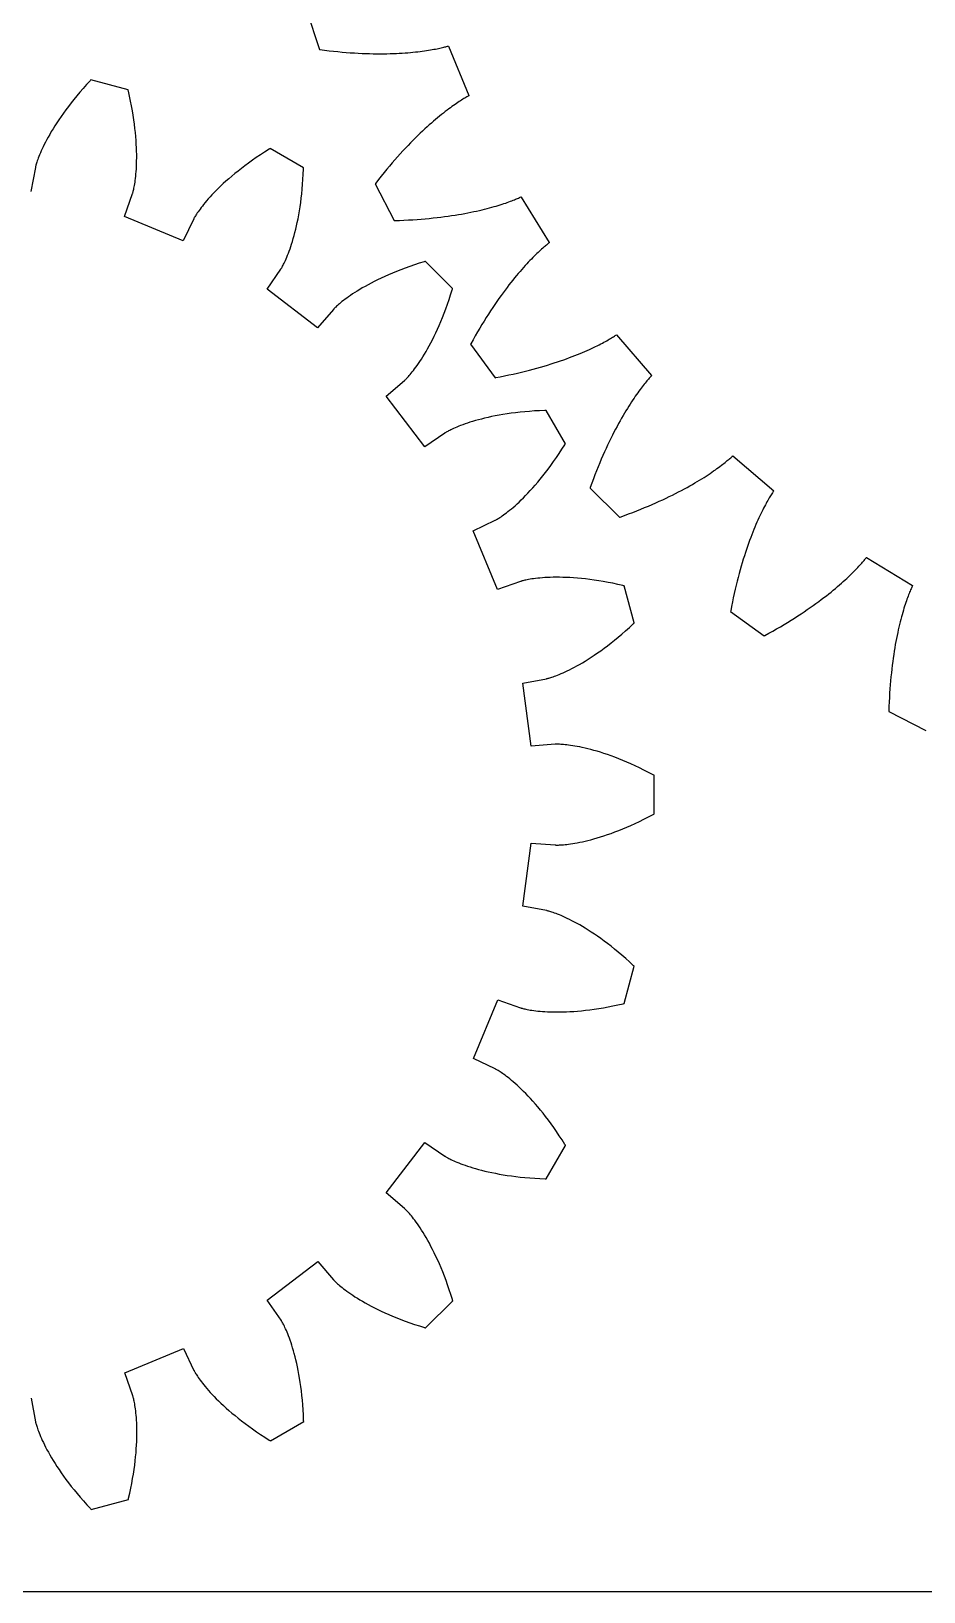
# Model space of a CAD drawing. Extents: x 0 to 209, y 27 to 297.
# Drawn here: x 52.6 to 104.8, y 26.8 to 118.1 of the extents above; entities that cross this region are included whole.
import ezdxf

# ---------------------------------------------------------------- set-up
doc = ezdxf.new("R2010")
doc.units = 0
doc.layers.add('BoundingBox', color=7, linetype='CONTINUOUS')
doc.layers.add('Gears', color=7, linetype='CONTINUOUS')

msp = doc.modelspace()

# ---------------------------------------------------------------- linework, layer by layer
at = {"layer": 'BoundingBox', "color": 7}
msp.add_lwpolyline([(0.350749, 296.646874), (209.200745, 296.646874), (209.200745, 26.79689), (0.350749, 26.79689)], close=True, dxfattribs=at)
at = {"layer": 'Gears', "color": 7}
for points in [[(68.66595, 119.28722), (69.418875, 116.989031), (69.419139, 116.989012), (69.420198, 116.988747), (69.453929, 116.983747), (69.721169, 116.950346), (69.983892, 116.919847), (70.242086, 116.892048), (70.495814, 116.867044), (70.745014, 116.844634), (70.989735, 116.824738), (71.229736, 116.807249), (71.465257, 116.792141), (71.695987, 116.77915), (71.922106, 116.768249), (72.143609, 116.759253), (72.36038, 116.752242), (72.57248, 116.748246), (72.779776, 116.74613), (72.982386, 116.745601), (73.180117, 116.746394), (73.373163, 116.749384), (73.561316, 116.753379), (73.74472, 116.759385), (73.923361, 116.766397), (74.097102, 116.774387), (74.26602, 116.784389), (74.430091, 116.795184), (74.58927, 116.807169), (74.743659, 116.82016), (74.893138, 116.833971), (75.037762, 116.848576), (75.177528, 116.863869), (75.31232, 116.879877), (75.44231, 116.896572), (75.567484, 116.913585), (75.687738, 116.931179), (75.803106, 116.94888), (75.913663, 116.966978), (76.019266, 116.984969), (76.120109, 117.003278), (76.21606, 117.021376), (76.30718, 117.039579), (76.393461, 117.057491), (76.475011, 117.075192), (76.55165, 117.092496), (76.623558, 117.109297), (76.69068, 117.125701), (76.753008, 117.141391), (76.81065, 117.156604), (76.863379, 117.171104), (76.911531, 117.184703), (76.955039, 117.197297), (76.964035, 117.190312), (78.169921, 114.301922), (78.168862, 114.290413), (78.129111, 114.268823), (78.085431, 114.244613), (78.037912, 114.217515), (77.986342, 114.187813), (77.931002, 114.155113), (77.872003, 114.119513), (77.809053, 114.081114), (77.742563, 114.039413), (77.672412, 113.994614), (77.598654, 113.946714), (77.521292, 113.895514), (77.440502, 113.840915), (77.356213, 113.783013), (77.268663, 113.721715), (77.177792, 113.656812), (77.083534, 113.588315), (76.986064, 113.516213), (76.88544, 113.440412), (76.781729, 113.360715), (76.675038, 113.277313), (76.565305, 113.190013), (76.452651, 113.098714), (76.337253, 113.003514), (76.218862, 112.904213), (76.097836, 112.800743), (75.97412, 112.693195), (75.847887, 112.581493), (75.718948, 112.465415), (75.587722, 112.345003), (75.453915, 112.220255), (75.317821, 112.091183), (75.17955, 111.957523), (75.038924, 111.819353), (74.896244, 111.676655), (74.751441, 111.529264), (74.604631, 111.377213), (74.456002, 111.220452), (74.305366, 111.059054), (74.153136, 110.892753), (73.999011, 110.721544), (73.843356, 110.545633), (73.686162, 110.364684), (73.527428, 110.178714), (73.36727, 109.987775), (73.205814, 109.791925), (73.043045, 109.590855), (72.879209, 109.384683), (72.714183, 109.173363), (72.693466, 109.146664), (72.692937, 109.14587), (72.6928, 109.145606), (73.798316, 106.992644), (73.798581, 106.992514), (73.799639, 106.992525), (73.83363, 106.993583), (74.102846, 107.001573), (74.367102, 107.012368), (74.626552, 107.025068), (74.881147, 107.039779), (75.130874, 107.056289), (75.375556, 107.074598), (75.615493, 107.094707), (75.850316, 107.116508), (76.080255, 107.139712), (76.305315, 107.164398), (76.525366, 107.190512), (76.740417, 107.218013), (76.950623, 107.246511), (77.15576, 107.276412), (77.35593, 107.307212), (77.551018, 107.339012), (77.741261, 107.371813), (77.926409, 107.405312), (78.106699, 107.439512), (78.28189, 107.474413), (78.45216, 107.509811), (78.617437, 107.545612), (78.777777, 107.581712), (78.933127, 107.618211), (79.083543, 107.655012), (79.228953, 107.691911), (79.369587, 107.728812), (79.50522, 107.765812), (79.635832, 107.802613), (79.761601, 107.839112), (79.882476, 107.875511), (79.998562, 107.911512), (80.109674, 107.946911), (80.215994, 107.981913), (80.317515, 108.016311), (80.414236, 108.050011), (80.506086, 108.082812), (80.593316, 108.114911), (80.675607, 108.146013), (80.753376, 108.176112), (80.826385, 108.205113), (80.894685, 108.232912), (80.958396, 108.259511), (81.017457, 108.284805), (81.071926, 108.308697), (81.121917, 108.331187), (81.167295, 108.351877), (81.208256, 108.371086), (81.218257, 108.36508), (82.864309, 105.699479), (82.864838, 105.688076), (82.829048, 105.660575), (82.789768, 105.629775), (82.746998, 105.595675), (82.700749, 105.558374), (82.65123, 105.517576), (82.598509, 105.473176), (82.542467, 105.425474), (82.483277, 105.374074), (82.421069, 105.318974), (82.355759, 105.260075), (82.287539, 105.197575), (82.216278, 105.131075), (82.142219, 105.060775), (82.065408, 104.986475), (81.9858, 104.908375), (81.903549, 104.826074), (81.81861, 104.739674), (81.731268, 104.649176), (81.641349, 104.554275), (81.549039, 104.455374), (81.454487, 104.352004), (81.357608, 104.244424), (81.258608, 104.132424), (81.157384, 104.015975), (81.054104, 103.895005), (80.948887, 103.769556), (80.841736, 103.639624), (80.73276, 103.504996), (80.621957, 103.365645), (80.509573, 103.221686), (80.395538, 103.072955), (80.279973, 102.919484), (80.162813, 102.761125), (80.044422, 102.598015), (79.924614, 102.429944), (79.803625, 102.256994), (79.681514, 102.079074), (79.558105, 101.896234), (79.433923, 101.708285), (79.308743, 101.515396), (79.182669, 101.317344), (79.055944, 101.114224), (78.928383, 100.905806), (78.800293, 100.692396), (78.67173, 100.473834), (78.542623, 100.249975), (78.413277, 100.020804), (78.283575, 99.786545), (78.267436, 99.756745), (78.266906, 99.755686), (78.266893, 99.755422), (79.697964, 97.800632), (79.698141, 97.800564), (79.699199, 97.800751), (79.732579, 97.806757), (79.997091, 97.856957), (80.256478, 97.908558), (80.51079, 97.961359), (80.759856, 98.015458), (81.003836, 98.070457), (81.242675, 98.126557), (81.476379, 98.183757), (81.704926, 98.241759), (81.928324, 98.300557), (82.146741, 98.359959), (82.359939, 98.419958), (82.567971, 98.480458), (82.771012, 98.541357), (82.968939, 98.602558), (83.161754, 98.664158), (83.349513, 98.725957), (83.532319, 98.787758), (83.70988, 98.849658), (83.882489, 98.911459), (84.050079, 98.973057), (84.212652, 99.034559), (84.370265, 99.095657), (84.522964, 99.156357), (84.670633, 99.216558), (84.813444, 99.276158), (84.951279, 99.335157), (85.084192, 99.393458), (85.212357, 99.450958), (85.335586, 99.507457), (85.454069, 99.563157), (85.56779, 99.617759), (85.676626, 99.671157), (85.78088, 99.723457), (85.880361, 99.774458), (85.975129, 99.824258), (86.06536, 99.872357), (86.150939, 99.919257), (86.232018, 99.964358), (86.30843, 100.007958), (86.380529, 100.049657), (86.448019, 100.089656), (86.51113, 100.127756), (86.56986, 100.163859), (86.62425, 100.197958), (86.67432, 100.230058), (86.720119, 100.259958), (86.76164, 100.287657), (86.798999, 100.312952), (86.8099, 100.308956), (88.85536, 97.931855), (88.857741, 97.920557), (88.826721, 97.887958), (88.792669, 97.851358), (88.755831, 97.811258), (88.71612, 97.767057), (88.673609, 97.719059), (88.62853, 97.667057), (88.58082, 97.611159), (88.530419, 97.551157), (88.47763, 97.487059), (88.422321, 97.418857), (88.36479, 97.346359), (88.30492, 97.269759), (88.24277, 97.188757), (88.178571, 97.103558), (88.112269, 97.013957), (88.044031, 96.919959), (87.97386, 96.821356), (87.901751, 96.718338), (87.827832, 96.610899), (87.75238, 96.498718), (87.67518, 96.382008), (87.59652, 96.260739), (87.5162, 96.134697), (87.43465, 96.003908), (87.351701, 95.868438), (87.26751, 95.728228), (87.182201, 95.583048), (87.09578, 95.433178), (87.008369, 95.278367), (86.92002, 95.118808), (86.830781, 94.954078), (86.74077, 94.784528), (86.650071, 94.610038), (86.558771, 94.430357), (86.467011, 94.245847), (86.37478, 94.056199), (86.282019, 93.861547), (86.189079, 93.661737), (86.09597, 93.456798), (86.002799, 93.246767), (85.909452, 93.031587), (85.816231, 92.811247), (85.72318, 92.585629), (85.630329, 92.355028), (85.537701, 92.119028), (85.445492, 91.877868), (85.353821, 91.631568), (85.26268, 91.379867), (85.251277, 91.347969), (85.251012, 91.34691), (85.250999, 91.346646), (86.972259, 89.638104), (86.972524, 89.638104), (86.973582, 89.638633), (87.005581, 89.649825), (87.258829, 89.740527), (87.506908, 89.831626), (87.749645, 89.923325), (87.987272, 90.015426), (88.219539, 90.107726), (88.446573, 90.200325), (88.668307, 90.293025), (88.884969, 90.385727), (89.09645, 90.478527), (89.302669, 90.571025), (89.503872, 90.663425), (89.699936, 90.755625), (89.890791, 90.847327), (90.07656, 90.938727), (90.25736, 91.029527), (90.432988, 91.119726), (90.60371, 91.209226), (90.769437, 91.297825), (90.930235, 91.385627), (91.086056, 91.472527), (91.236924, 91.558426), (91.382924, 91.643225), (91.524153, 91.727027), (91.660432, 91.809426), (91.79206, 91.890526), (91.91892, 91.970226), (92.04117, 92.048527), (92.15859, 92.125227), (92.271456, 92.200427), (92.379718, 92.273825), (92.483358, 92.345527), (92.582458, 92.415327), (92.677157, 92.483325), (92.767356, 92.549227), (92.853256, 92.613026), (92.934758, 92.674727), (93.011956, 92.734227), (93.084856, 92.791427), (93.153458, 92.846225), (93.217958, 92.898726), (93.278357, 92.948825), (93.334657, 92.996225), (93.386958, 93.041225), (93.435257, 93.083426), (93.479556, 93.122725), (93.520157, 93.159425), (93.556857, 93.193125), (93.589856, 93.224026), (93.601154, 93.221909), (95.995852, 91.191669), (95.999848, 91.18098), (95.974342, 91.143779), (95.946542, 91.10238), (95.91644, 91.056879), (95.88414, 91.00718), (95.84984, 90.953081), (95.81334, 90.89478), (95.774941, 90.832081), (95.73464, 90.76498), (95.692542, 90.693479), (95.64864, 90.617481), (95.603142, 90.536981), (95.556141, 90.451981), (95.50754, 90.36238), (95.457542, 90.268281), (95.406141, 90.16948), (95.353442, 90.06592), (95.299641, 89.9578), (95.24464, 89.84481), (95.18864, 89.727189), (95.131641, 89.60464), (95.07374, 89.477341), (95.01514, 89.34538), (94.955741, 89.20832), (94.895641, 89.066599), (94.835041, 88.919869), (94.774041, 88.768191), (94.712642, 88.611669), (94.65084, 88.450199), (94.588941, 88.283631), (94.526941, 88.11222), (94.46464, 87.93578), (94.40254, 87.754361), (94.340341, 87.56784), (94.27854, 87.376279), (94.216842, 87.179691), (94.155641, 86.978089), (94.09484, 86.77132), (94.034541, 86.55955), (93.974841, 86.342729), (93.915841, 86.12071), (93.85754, 85.893631), (93.800142, 85.661599), (93.74374, 85.424361), (93.688342, 85.18205), (93.634041, 84.934601), (93.58104, 84.682051), (93.529341, 84.4244), (93.478842, 84.161679), (93.472836, 84.128479), (93.472616, 84.127421), (93.472714, 84.127183), (95.441733, 82.707002), (95.442262, 82.707042), (95.443056, 82.707571), (95.472856, 82.723658), (95.708766, 82.852468), (95.939356, 82.981098), (96.164686, 83.109426), (96.384816, 83.237357), (96.599714, 83.364566), (96.809282, 83.491307), (97.01376, 83.617397), (97.213071, 83.742648), (97.407391, 83.867007), (97.596547, 83.990536), (97.780578, 84.113117), (97.959616, 84.234487), (98.133773, 84.354737), (98.302913, 84.473776), (98.467114, 84.591508), (98.626422, 84.707808), (98.780941, 84.822727), (98.930632, 84.936077), (99.07547, 85.047877), (99.215707, 85.157936), (99.351198, 85.266198), (99.482087, 85.372706), (99.608349, 85.477177), (99.730044, 85.579787), (99.847244, 85.680416), (99.960046, 85.778818), (100.068396, 85.875118), (100.172234, 85.969117), (100.271834, 86.060816), (100.367134, 86.150118), (100.458336, 86.236917), (100.545135, 86.321216), (100.628035, 86.402917), (100.706735, 86.481916), (100.781435, 86.558317), (100.852134, 86.631916), (100.919034, 86.702716), (100.981936, 86.770518), (101.041234, 86.835418), (101.096736, 86.897217), (101.148536, 86.956118), (101.196635, 87.011718), (101.241035, 87.064116), (101.282135, 87.113217), (101.319735, 87.159218), (101.354035, 87.201718), (101.385034, 87.240617), (101.412635, 87.276216), (101.424145, 87.275423), (104.109086, 85.642171), (104.115092, 85.632064), (104.095804, 85.591564), (104.07469, 85.546463), (104.052095, 85.496864), (104.028097, 85.442664), (104.002697, 85.383964), (103.975897, 85.320763), (103.947796, 85.252765), (103.918597, 85.180264), (103.888397, 85.103064), (103.857097, 85.021263), (103.824897, 84.934664), (103.791896, 84.843365), (103.757997, 84.747363), (103.723395, 84.646544), (103.688295, 84.541004), (103.652696, 84.430453), (103.616495, 84.315193), (103.580097, 84.195204), (103.543296, 84.070255), (103.506397, 83.940463), (103.469297, 83.805814), (103.432197, 83.666255), (103.395097, 83.521655), (103.358196, 83.372313), (103.321496, 83.218043), (103.284996, 83.058792), (103.248997, 82.894534), (103.213397, 82.725423), (103.178396, 82.551475), (103.143997, 82.372394), (103.110496, 82.188385), (103.077597, 81.999594), (103.045697, 81.805723), (103.014695, 81.606894), (102.984895, 81.403093), (102.956196, 81.194393), (102.928597, 80.980853), (102.902404, 80.762323), (102.877506, 80.538813), (102.854196, 80.310375), (102.832501, 80.077134), (102.812392, 79.838845), (102.794004, 79.595793), (102.777414, 79.347863), (102.762915, 79.095054), (102.750321, 78.837283), (102.739632, 78.574814), (102.730636, 78.307585), (102.729842, 78.273784), (102.729731, 78.272726), (102.729842, 78.272485), (104.898293, 77.175655)], [(52.558812, 38.129714), (52.816443, 36.737715), (52.819432, 36.724486), (52.823428, 36.703583), (52.830439, 36.675194), (52.839435, 36.63929), (52.851129, 36.595872), (52.86584, 36.544992), (52.883541, 36.486784), (52.904443, 36.421379), (52.928838, 36.348883), (52.956738, 36.269296), (52.988737, 36.182592), (53.024638, 36.089089), (53.065037, 35.988732), (53.109836, 35.88192), (53.159438, 35.768334), (53.213937, 35.648266), (53.273436, 35.522034), (53.338336, 35.389424), (53.408736, 35.250942), (53.484738, 35.1064), (53.566637, 34.955984), (53.654537, 34.800039), (53.748736, 34.638511), (53.849267, 34.471506), (53.956437, 34.299473), (54.070327, 34.122256), (54.191196, 33.940164), (54.319088, 33.753368), (54.454338, 33.561969), (54.596877, 33.366177), (54.747028, 33.166125), (54.904886, 32.962105), (55.070677, 32.754275), (55.244418, 32.542767), (55.426287, 32.327714), (55.616568, 32.10938), (55.815188, 31.888082), (56.022288, 31.663795), (56.048786, 31.63559), (56.062174, 31.621567), (56.069185, 31.614688), (56.07318, 31.611778), (56.073974, 31.611778), (56.074503, 31.611778), (56.075032, 31.611778), (58.247333, 32.194205), (58.247513, 32.194205), (58.247563, 32.194205), (58.247828, 32.194205), (58.248886, 32.199232), (58.251003, 32.208228), (58.256003, 32.227013), (58.263994, 32.264611), (58.331293, 32.562452), (58.392494, 32.853494), (58.447993, 33.137656), (58.497893, 33.41486), (58.542494, 33.684947), (58.582094, 33.947837), (58.616794, 34.203509), (58.646893, 34.451821), (58.672293, 34.692618), (58.693592, 34.925927), (58.710896, 35.15167), (58.724893, 35.369845), (58.734894, 35.580242), (58.741905, 35.782807), (58.745901, 35.977699), (58.746694, 36.164548), (58.745636, 36.343618), (58.741641, 36.51483), (58.734629, 36.678025), (58.726639, 36.83315), (58.716532, 36.980338), (58.704943, 37.119456), (58.692031, 37.250636), (58.678141, 37.373747), (58.66343, 37.488708), (58.648137, 37.595732), (58.632527, 37.694739), (58.616731, 37.78565), (58.601226, 37.86865), (58.586119, 37.943633), (58.571408, 38.010757), (58.557808, 38.069839), (58.545002, 38.121142), (58.533599, 38.164533), (58.523598, 38.200252), (58.515607, 38.228245), (58.509601, 38.248618), (58.504601, 38.261318), (58.031369, 39.595426), (61.471389, 41.020922), (62.08051, 39.743064), (62.086516, 39.731158), (62.096518, 39.712372), (62.11062, 39.686708), (62.128718, 39.654402), (62.151313, 39.615614), (62.178613, 39.570317), (62.210812, 39.518803), (62.247912, 39.461018), (62.290312, 39.397306), (62.338014, 39.327615), (62.391213, 39.252315), (62.450213, 39.171299), (62.515112, 39.084913), (62.586013, 38.993208), (62.663213, 38.896318), (62.746813, 38.79448), (62.837012, 38.687853), (62.933813, 38.576595), (63.037654, 38.460893), (63.148443, 38.341063), (63.266434, 38.217), (63.391754, 38.089074), (63.524453, 37.957364), (63.664872, 37.822136), (63.812843, 37.683627), (63.968783, 37.541916), (64.132582, 37.397374), (64.304492, 37.249974), (64.484623, 37.100088), (64.673083, 36.947953), (64.869753, 36.793595), (65.075184, 36.637411), (65.288972, 36.479508), (65.511654, 36.320149), (65.743024, 36.159547), (65.983154, 35.99794), (66.232373, 35.835486), (66.490554, 35.672502), (66.523452, 35.652129), (66.539856, 35.641546), (66.547847, 35.636519), (66.551842, 35.633873), (66.5529, 35.633873), (66.553429, 35.633873), (66.553958, 35.633873), (68.501498, 36.758617), (68.501548, 36.758617), (68.501477, 36.758617), (68.501488, 36.758617), (68.501376, 36.763644), (68.501112, 36.773698), (68.500847, 36.793013), (68.498731, 36.831801), (68.486533, 37.136892), (68.470235, 37.433913), (68.450338, 37.722785), (68.426843, 38.003402), (68.399943, 38.275791), (68.370043, 38.540003), (68.337343, 38.795935), (68.301944, 39.043426), (68.264244, 39.282768), (68.224543, 39.513564), (68.182744, 39.736238), (68.139342, 39.950365), (68.094543, 40.156158), (68.048643, 40.353643), (68.001743, 40.542767), (67.953943, 40.72353), (67.905744, 40.895959), (67.857344, 41.060239), (67.808843, 41.216105), (67.760644, 41.363875), (67.712743, 41.503416), (67.665444, 41.634835), (67.619044, 41.758104), (67.573843, 41.873383), (67.529842, 41.980751), (67.487443, 42.080155), (67.446742, 42.171648), (67.408044, 42.255574), (67.371643, 42.331668), (67.337543, 42.400168), (67.306042, 42.461155), (67.277342, 42.514865), (67.251837, 42.561167), (67.229532, 42.600061), (67.21072, 42.63197), (67.195427, 42.657105), (67.18413, 42.675097), (67.176139, 42.686209), (66.37379, 43.852493), (69.327591, 46.119707), (70.24674, 45.042959), (70.255736, 45.03264), (70.270023, 45.01703), (70.290132, 44.995863), (70.316034, 44.969352), (70.347935, 44.937655), (70.386035, 44.901063), (70.430435, 44.859576), (70.481235, 44.813274), (70.538536, 44.762765), (70.602634, 44.707758), (70.673534, 44.648862), (70.751634, 44.585865), (70.836634, 44.519269), (70.928934, 44.449075), (71.028634, 44.375468), (71.135764, 44.29866), (71.250455, 44.219152), (71.372836, 44.136761), (71.503024, 44.051856), (71.641126, 43.964756), (71.787195, 43.875564), (71.941404, 43.784363), (72.103594, 43.691467), (72.274234, 43.59717), (72.453056, 43.501761), (72.640314, 43.405162), (72.836016, 43.307874), (73.040116, 43.210164), (73.252904, 43.112056), (73.474236, 43.013764), (73.704304, 42.91555), (73.943046, 42.81776), (74.190466, 42.720658), (74.446715, 42.624376), (74.711785, 42.529153), (74.985716, 42.435173), (75.268354, 42.342754), (75.559915, 42.252161), (75.597015, 42.240783), (75.615509, 42.234698), (75.624505, 42.231788), (75.629505, 42.231788), (75.630564, 42.231523), (75.631093, 42.231311), (75.631622, 42.231153), (77.221723, 43.821695), (77.221652, 43.821695), (77.221413, 43.821695), (77.221149, 43.821695), (77.219032, 43.826722), (77.216042, 43.835718), (77.211042, 43.854239), (77.199744, 43.89136), (77.109145, 44.182852), (77.016644, 44.465479), (76.922744, 44.73935), (76.827346, 45.004356), (76.731045, 45.260526), (76.633845, 45.50807), (76.535944, 45.746698), (76.437845, 45.976727), (76.339446, 46.198103), (76.241344, 46.410723), (76.143445, 46.614981), (76.046044, 46.810614), (75.949445, 46.997833), (75.853946, 47.176665), (75.759646, 47.347268), (75.666846, 47.509431), (75.575644, 47.663578), (75.486345, 47.809628), (75.399146, 47.947634), (75.314244, 48.077836), (75.231845, 48.200232), (75.152144, 48.314902), (75.075545, 48.422085), (75.001946, 48.521807), (74.931646, 48.614093), (74.864944, 48.699104), (74.802045, 48.776891), (74.742945, 48.8478), (74.688044, 48.911802), (74.637445, 48.969217), (74.591246, 49.019911), (74.549746, 49.064308), (74.513046, 49.102514), (74.481346, 49.134396), (74.454845, 49.160326), (74.433652, 49.180434), (74.417962, 49.194986), (74.407961, 49.202923), (73.330962, 50.121848), (75.597372, 53.076257), (76.763901, 52.274096), (76.774987, 52.267084), (76.792979, 52.255575), (76.817982, 52.240467), (76.849883, 52.221576), (76.888983, 52.199166), (76.935282, 52.17366), (76.988882, 52.145058), (77.049881, 52.11356), (77.118382, 52.07946), (77.194582, 52.043059), (77.278383, 52.004358), (77.369982, 51.963761), (77.469384, 51.921358), (77.576762, 51.877459), (77.691922, 51.832159), (77.815332, 51.785961), (77.946782, 51.738658), (78.086291, 51.690761), (78.234003, 51.64266), (78.389983, 51.594159), (78.554183, 51.545859), (78.726583, 51.49766), (78.907442, 51.450059), (79.096603, 51.403259), (79.294061, 51.357259), (79.499833, 51.31256), (79.714122, 51.269258), (79.936681, 51.22746), (80.167533, 51.187658), (80.406812, 51.14996), (80.654403, 51.11466), (80.910232, 51.08206), (81.174482, 51.05226), (81.446873, 51.025559), (81.727561, 51.002064), (82.016412, 50.982458), (82.313484, 50.966557), (82.618532, 50.954465), (82.657233, 50.953407), (82.676521, 50.952878), (82.686522, 50.952613), (82.691523, 50.952552), (82.692581, 50.952542), (82.69311, 50.952491), (82.69364, 50.952433), (83.817989, 52.900372), (83.817725, 52.900637), (83.81746, 52.901166), (83.816931, 52.902224), (83.813941, 52.90622), (83.80894, 52.91421), (83.798754, 52.93072), (83.778355, 52.963719), (83.615244, 53.22183), (83.452832, 53.470851), (83.291093, 53.711069), (83.130443, 53.942479), (82.971013, 54.165041), (82.813083, 54.378769), (82.656794, 54.58408), (82.502394, 54.780851), (82.350224, 54.969261), (82.200284, 55.149291), (82.052903, 55.321109), (81.908293, 55.484939), (81.766474, 55.64076), (81.627935, 55.788829), (81.492794, 55.929089), (81.361034, 56.061831), (81.233063, 56.18705), (81.108973, 56.305009), (80.988935, 56.41578), (80.873275, 56.51947), (80.762094, 56.616369), (80.655385, 56.70657), (80.553613, 56.79007), (80.456812, 56.867371), (80.365013, 56.938369), (80.278515, 57.003269), (80.197513, 57.06217), (80.122212, 57.11537), (80.052513, 57.163069), (79.988714, 57.205371), (79.931014, 57.242471), (79.879314, 57.27457), (79.834113, 57.30187), (79.795214, 57.324465), (79.762712, 57.342668), (79.737207, 57.356559), (79.71821, 57.36656), (79.706303, 57.372566), (78.428252, 57.981267), (79.852742, 61.421757), (81.187044, 60.948778), (81.19985, 60.944783), (81.220249, 60.937771), (81.248247, 60.929781), (81.283948, 60.919488), (81.327448, 60.9079), (81.378647, 60.8952), (81.437848, 60.881309), (81.504848, 60.86681), (81.57985, 60.851623), (81.662749, 60.836118), (81.75375, 60.820428), (81.852648, 60.80503), (81.959638, 60.789737), (82.074718, 60.775026), (82.197818, 60.761532), (82.328877, 60.748726), (82.468088, 60.737614), (82.615209, 60.727216), (82.770448, 60.71822), (82.933627, 60.712214), (83.104728, 60.708219), (83.283877, 60.706102), (83.470848, 60.70716), (83.665698, 60.711155), (83.868379, 60.718167), (84.078699, 60.728168), (84.296829, 60.741662), (84.522508, 60.759071), (84.75594, 60.780476), (84.996708, 60.805982), (85.24498, 60.836084), (85.500668, 60.870781), (85.763597, 60.910482), (86.033618, 60.955183), (86.310758, 61.005282), (86.594868, 61.060784), (86.885949, 61.122082), (87.183799, 61.189482), (87.221399, 61.198478), (87.24029, 61.202473), (87.249286, 61.205463), (87.254286, 61.206257), (87.255345, 61.206522), (87.255874, 61.206723), (87.256403, 61.206831), (87.838293, 63.379351), (87.837764, 63.379616), (87.837235, 63.380145), (87.836441, 63.380939), (87.832446, 63.383929), (87.825434, 63.389935), (87.811332, 63.403243), (87.783133, 63.429842), (87.558713, 63.636973), (87.337323, 63.835604), (87.119063, 64.025673), (86.903922, 64.207484), (86.692393, 64.381273), (86.484434, 64.546934), (86.280432, 64.704723), (86.080293, 64.854824), (85.884483, 64.997353), (85.693102, 65.132573), (85.506282, 65.260412), (85.324201, 65.381094), (85.146893, 65.495034), (84.974742, 65.602092), (84.807854, 65.702652), (84.646233, 65.796754), (84.490282, 65.884654), (84.339943, 65.966553), (84.195343, 66.042454), (84.056712, 66.112653), (83.924172, 66.177452), (83.797891, 66.237052), (83.677831, 66.291554), (83.564283, 66.341052), (83.457301, 66.385653), (83.357053, 66.425954), (83.263653, 66.461954), (83.176951, 66.493854), (83.097351, 66.521853), (83.024752, 66.546141), (82.959353, 66.567043), (82.901152, 66.584638), (82.850453, 66.599243), (82.807053, 66.610938), (82.771051, 66.619934), (82.742651, 66.626945), (82.721961, 66.631946), (82.70897, 66.634062), (81.316862, 66.891301), (81.802372, 70.583241), (83.213591, 70.471751), (83.227085, 70.470957), (83.248278, 70.470164), (83.277477, 70.46937), (83.314577, 70.469105), (83.359477, 70.46937), (83.412277, 70.470428), (83.473078, 70.472545), (83.541576, 70.47654), (83.617977, 70.481541), (83.702078, 70.488526), (83.794079, 70.496516), (83.893679, 70.507126), (84.000917, 70.520223), (84.115889, 70.535727), (84.238378, 70.554116), (84.368288, 70.575706), (84.505787, 70.600497), (84.650559, 70.628697), (84.802538, 70.660698), (84.961846, 70.696697), (85.128259, 70.736998), (85.301778, 70.781496), (85.482168, 70.830597), (85.669416, 70.884498), (85.863377, 70.943498), (86.064098, 71.007598), (86.271238, 71.077197), (86.484709, 71.152497), (86.704567, 71.233396), (86.930526, 71.320497), (87.162637, 71.413797), (87.400508, 71.513498), (87.644237, 71.619807), (87.893567, 71.732837), (88.148366, 71.852918), (88.408349, 71.980138), (88.673617, 72.114747), (88.943918, 72.256837), (88.977917, 72.275146), (88.995115, 72.284142), (89.003105, 72.289142), (89.007101, 72.292132), (89.008159, 72.292661), (89.008688, 72.292926), (89.009217, 72.293166), (89.008953, 74.542207), (89.008424, 74.542471), (89.007894, 74.542691), (89.006836, 74.54322), (89.002841, 74.545337), (88.993845, 74.549332), (88.976753, 74.559333), (88.942653, 74.577642), (88.672413, 74.719623), (88.407124, 74.854222), (88.147054, 74.981352), (87.892162, 75.101322), (87.642832, 75.214413), (87.399193, 75.320571), (87.161232, 75.420272), (86.929135, 75.513471), (86.703122, 75.600471), (86.483275, 75.681471), (86.269624, 75.756671), (86.062524, 75.826172), (85.861813, 75.890373), (85.667773, 75.949171), (85.480544, 76.003072), (85.300174, 76.052073), (85.126624, 76.096671), (84.960225, 76.136872), (84.800892, 76.172773), (84.648863, 76.204772), (84.504083, 76.233072), (84.366603, 76.257784), (84.236663, 76.279294), (84.114203, 76.297683), (83.999313, 76.313293), (83.892022, 76.326205), (83.792325, 76.336815), (83.700324, 76.344805), (83.616223, 76.350811), (83.539825, 76.355812), (83.471224, 76.358802), (83.410422, 76.360918), (83.357524, 76.361977), (83.312722, 76.362506), (83.275622, 76.361977), (83.246423, 76.360918), (83.225124, 76.35986), (83.211736, 76.359331), (81.800517, 76.24747), (81.313996, 79.939241), (82.705996, 80.196861), (82.719198, 80.19985), (82.739995, 80.204851), (82.768395, 80.211863), (82.804294, 80.220858), (82.847693, 80.232553), (82.898594, 80.247264), (82.956794, 80.264964), (83.022194, 80.285867), (83.094695, 80.310261), (83.174295, 80.338262), (83.260994, 80.370261), (83.354495, 80.406162), (83.454835, 80.446561), (83.561663, 80.49136), (83.675233, 80.540962), (83.795304, 80.59536), (83.921544, 80.654862), (84.054143, 80.719762), (84.192634, 80.790162), (84.337173, 80.866061), (84.487594, 80.947862), (84.643524, 81.035762), (84.805054, 81.129961), (84.972065, 81.230493), (85.144094, 81.337662), (85.321315, 81.451541), (85.503393, 81.572411), (85.690205, 81.70031), (85.881604, 81.83556), (86.077393, 81.978091), (86.277434, 82.12825), (86.481465, 82.286111), (86.689295, 82.451891), (86.900785, 82.625632), (87.115854, 82.807512), (87.334185, 82.997782), (87.555475, 83.19641), (87.779775, 83.40351), (87.807975, 83.430011), (87.822183, 83.443425), (87.829194, 83.45041), (87.832184, 83.4534), (87.832978, 83.454194), (87.833507, 83.454723), (87.834036, 83.455252), (87.251596, 85.627563), (87.251066, 85.627733), (87.250537, 85.627793), (87.249479, 85.628053), (87.244478, 85.629111), (87.235482, 85.631228), (87.216485, 85.636228), (87.178883, 85.645224), (86.881023, 85.712524), (86.589994, 85.773724), (86.305813, 85.829223), (86.028633, 85.879224), (85.758554, 85.923923), (85.495654, 85.963523), (85.239984, 85.998125), (84.991683, 86.028224), (84.750865, 86.053624), (84.517585, 86.075029), (84.291834, 86.092333), (84.073635, 86.105933), (83.863233, 86.115934), (83.660684, 86.122945), (83.465765, 86.12694), (83.278914, 86.127734), (83.099833, 86.125618), (82.928624, 86.121622), (82.765434, 86.114637), (82.610293, 86.106647), (82.463113, 86.09654), (82.323985, 86.084951), (82.192815, 86.072039), (82.069705, 86.058149), (81.954743, 86.043438), (81.847714, 86.028145), (81.748715, 86.012535), (81.657814, 85.996739), (81.574915, 85.981234), (81.499914, 85.966127), (81.432813, 85.951416), (81.373713, 85.93771), (81.322415, 85.924905), (81.279013, 85.913501), (81.243313, 85.9035), (81.215315, 85.895509), (81.195021, 85.889503), (81.182215, 85.885508), (79.848104, 85.412277), (78.422614, 88.852308), (79.700475, 89.461418), (79.712381, 89.467424), (79.731193, 89.477425), (79.756804, 89.491528), (79.789102, 89.509731), (79.827903, 89.532326), (79.873202, 89.559626), (79.924704, 89.591725), (79.982502, 89.628825), (80.046203, 89.671225), (80.115902, 89.718926), (80.191203, 89.772126), (80.272202, 89.831126), (80.358604, 89.896025), (80.450304, 89.967026), (80.547202, 90.044226), (80.649024, 90.127824), (80.755662, 90.218026), (80.866914, 90.314924), (80.982603, 90.418765), (81.102433, 90.529554), (81.226512, 90.647545), (81.354443, 90.772865), (81.486134, 90.905575), (81.621373, 91.045986), (81.759872, 91.193955), (81.901612, 91.349895), (82.046122, 91.513696), (82.193532, 91.685596), (82.343413, 91.865734), (82.495562, 92.054205), (82.649912, 92.250875), (82.806103, 92.456284), (82.963994, 92.670086), (83.123363, 92.892765), (83.283962, 93.124125), (83.445572, 93.364255), (83.608034, 93.613495), (83.770994, 93.871676), (83.791287, 93.904574), (83.801897, 93.920978), (83.806898, 93.928969), (83.809015, 93.932964), (83.809544, 93.934022), (83.809808, 93.934551), (83.810073, 93.93508), (82.685332, 95.882623), (82.684803, 95.88267), (82.684273, 95.882602), (82.683215, 95.882612), (82.678214, 95.882501), (82.668213, 95.882236), (82.648925, 95.881707), (82.610224, 95.880649), (82.305136, 95.868557), (82.008125, 95.852259), (81.719256, 95.832468), (81.438636, 95.808973), (81.166234, 95.782174), (80.902035, 95.752273), (80.646095, 95.719674), (80.398607, 95.684273), (80.159265, 95.646572), (79.928477, 95.606874), (79.705785, 95.565072), (79.491665, 95.521673), (79.285875, 95.476874), (79.088385, 95.430974), (78.899255, 95.384074), (78.718516, 95.336274), (78.546055, 95.288072), (78.381797, 95.239574), (78.225925, 95.191073), (78.078155, 95.142774), (77.938625, 95.094773), (77.807185, 95.047473), (77.683926, 95.001073), (77.568666, 94.955872), (77.461266, 94.911872), (77.361865, 94.869472), (77.270367, 94.828774), (77.186465, 94.790174), (77.110365, 94.753672), (77.041864, 94.719573), (76.980865, 94.688172), (76.927165, 94.659473), (76.880866, 94.633887), (76.841966, 94.611583), (76.810066, 94.592692), (76.785063, 94.577399), (76.767071, 94.566101), (76.755879, 94.55909), (75.589598, 93.75673), (73.3224, 96.710528), (74.399129, 97.629688), (74.409422, 97.638683), (74.425032, 97.653077), (74.446225, 97.673185), (74.472726, 97.699194), (74.504426, 97.731095), (74.541025, 97.769195), (74.582626, 97.813594), (74.628925, 97.864394), (74.679426, 97.921695), (74.734425, 97.985793), (74.793327, 98.056693), (74.856327, 98.134695), (74.922925, 98.219695), (74.993127, 98.311995), (75.066827, 98.411695), (75.143627, 98.518815), (75.223127, 98.633504), (75.305526, 98.755884), (75.390425, 98.886085), (75.477526, 99.024185), (75.566826, 99.170245), (75.658025, 99.324455), (75.750925, 99.486634), (75.845226, 99.657285), (75.940626, 99.836114), (76.037226, 100.023365), (76.134526, 100.219064), (76.232226, 100.423164), (76.330326, 100.635955), (76.428526, 100.857284), (76.526726, 101.087355), (76.624527, 101.326094), (76.721626, 101.573514), (76.817926, 101.829773), (76.913126, 102.094833), (77.007127, 102.368754), (77.099525, 102.651405), (77.190126, 102.942965), (77.20153, 102.980065), (77.207536, 102.99856), (77.210526, 103.007556), (77.211584, 103.012556), (77.211849, 103.013615), (77.212058, 103.014144), (77.21224, 103.014673), (75.62169, 104.604774), (75.62116, 104.604705), (75.620631, 104.604464), (75.619573, 104.6042), (75.614572, 104.603141), (75.605577, 104.600151), (75.587082, 104.594145), (75.549982, 104.582848), (75.258483, 104.492246), (74.975844, 104.399745), (74.701974, 104.305847), (74.436983, 104.210447), (74.180814, 104.114146), (73.933272, 104.016846), (73.694642, 103.918947), (73.464613, 103.820848), (73.243212, 103.722447), (73.030604, 103.624347), (72.826364, 103.526546), (72.630713, 103.429145), (72.443493, 103.332546), (72.264654, 103.237047), (72.094074, 103.142747), (71.931903, 103.049947), (71.777744, 102.958748), (71.631704, 102.869446), (71.493692, 102.782247), (71.363504, 102.697347), (71.241102, 102.614946), (71.126424, 102.535346), (71.019233, 102.458646), (70.919634, 102.385047), (70.827334, 102.314747), (70.742334, 102.248045), (70.664432, 102.185146), (70.593532, 102.126046), (70.529532, 102.071148), (70.472133, 102.020445), (70.421434, 101.974247), (70.377034, 101.932646), (70.338834, 101.895946), (70.306933, 101.864246), (70.280924, 101.837841), (70.260737, 101.816647), (70.246237, 101.801037), (70.238247, 101.791036), (69.319325, 100.714047), (66.364927, 102.980446), (67.167085, 104.146976), (67.174097, 104.158168), (67.185606, 104.176159), (67.200714, 104.201057), (67.219605, 104.232957), (67.242015, 104.272058), (67.267521, 104.318357), (67.29612, 104.371956), (67.327521, 104.432959), (67.36162, 104.501457), (67.398022, 104.577657), (67.43672, 104.661458), (67.47732, 104.753057), (67.519722, 104.852458), (67.563622, 104.959829), (67.608921, 105.074997), (67.65512, 105.198398), (67.702422, 105.329848), (67.75032, 105.469358), (67.798421, 105.617067), (67.846922, 105.773057), (67.895221, 105.937258), (67.94342, 106.109647), (67.99112, 106.290508), (68.037922, 106.479667), (68.083822, 106.677128), (68.12852, 106.882897), (68.171822, 107.097188), (68.213621, 107.319748), (68.253322, 107.550586), (68.291022, 107.789889), (68.32632, 108.037467), (68.358919, 108.293298), (68.388719, 108.557559), (68.415421, 108.829937), (68.438916, 109.110628), (68.458522, 109.399476), (68.474423, 109.696548), (68.486515, 110.001596), (68.487573, 110.040297), (68.488102, 110.059585), (68.488367, 110.069586), (68.488417, 110.074587), (68.488446, 110.075645), (68.488497, 110.076174), (68.488557, 110.076704), (66.540608, 111.201043), (66.540343, 111.200778), (66.539814, 111.200513), (66.538755, 111.199984), (66.53476, 111.196994), (66.52677, 111.191994), (66.51026, 111.181887), (66.477261, 111.161382), (66.219152, 110.998261), (65.970131, 110.835851), (65.729911, 110.674122), (65.498501, 110.513473), (65.275942, 110.354032), (65.062211, 110.196113), (64.8569, 110.039821), (64.660132, 109.88542), (64.471722, 109.733243), (64.291692, 109.583301), (64.119871, 109.435923), (63.956041, 109.291312), (63.80022, 109.149493), (63.652151, 109.010951), (63.51189, 108.875813), (63.379152, 108.744053), (63.253932, 108.616082), (63.13597, 108.491992), (63.0252, 108.371951), (62.921512, 108.256291), (62.824611, 108.145113), (62.734412, 108.038401), (62.65091, 107.936632), (62.573612, 107.839831), (62.502611, 107.748032), (62.437711, 107.661531), (62.378812, 107.580532), (62.32561, 107.505231), (62.277911, 107.435532), (62.235612, 107.371731), (62.198512, 107.314033), (62.16641, 107.262331), (62.13911, 107.217132), (62.116515, 107.178233), (62.098312, 107.145832), (62.084421, 107.120326), (62.07442, 107.101435), (62.068414, 107.089529), (61.459713, 105.81148), (58.018503, 107.233692), (58.491472, 108.567991), (58.495467, 108.580691), (58.502479, 108.600985), (58.510469, 108.628986), (58.520761, 108.664786), (58.532376, 108.708287), (58.545076, 108.759486), (58.558967, 108.818687), (58.573466, 108.885687), (58.588759, 108.960686), (58.604264, 109.043585), (58.619954, 109.134586), (58.635352, 109.233585), (58.650645, 109.340575), (58.665356, 109.455655), (58.67885, 109.578755), (58.691656, 109.709817), (58.702742, 109.849035), (58.71314, 109.996157), (58.722136, 110.151385), (58.728142, 110.314575), (58.732137, 110.485665), (58.734254, 110.664817), (58.733195, 110.851785), (58.7292, 111.046637), (58.722189, 111.249316), (58.712187, 111.459636), (58.698694, 111.677766), (58.681284, 111.903456), (58.659879, 112.136876), (58.634373, 112.377655), (58.604274, 112.625927), (58.569574, 112.881604), (58.529874, 113.144537), (58.485172, 113.414555), (58.435073, 113.691695), (58.379474, 113.975805), (58.318172, 114.266886), (58.250773, 114.564735), (58.241777, 114.602436), (58.237781, 114.621248), (58.234792, 114.631249), (58.233998, 114.63625), (58.233733, 114.637308), (58.233535, 114.637837), (58.233424, 114.638366), (56.060904, 115.220249), (56.060639, 115.219719), (56.06011, 115.21919), (56.059316, 115.218397), (56.056326, 115.214401), (56.05032, 115.20739), (56.037012, 115.193288), (56.010514, 115.165088), (55.803374, 114.940679), (55.604754, 114.719279), (55.414683, 114.501029), (55.232874, 114.285888), (55.059072, 114.074359), (54.893424, 113.866397), (54.735632, 113.662387), (54.585534, 113.462259), (54.443003, 113.266449), (54.307782, 113.075068), (54.179933, 112.888238), (54.059262, 112.706167), (53.945322, 112.528859), (53.838253, 112.356698), (53.737693, 112.189809), (53.643594, 112.028199), (53.555694, 111.872238), (53.473694, 111.721899), (53.397793, 111.577309), (53.327594, 111.438678), (53.262792, 111.306138), (53.203393, 111.179849), (53.148894, 111.059789), (53.099393, 110.946249), (53.054792, 110.839259), (53.014494, 110.739019), (52.978492, 110.645518), (52.946594, 110.558819), (52.918593, 110.479217), (52.894304, 110.406718), (52.873402, 110.341319), (52.855807, 110.283118), (52.841202, 110.232419), (52.829508, 110.189019), (52.820512, 110.153017), (52.8135, 110.124718), (52.8085, 110.103921), (52.806383, 110.090824), (52.549142, 108.698714)]]:
    msp.add_lwpolyline(points, dxfattribs=at)

doc.saveas('drawing.dxf')
